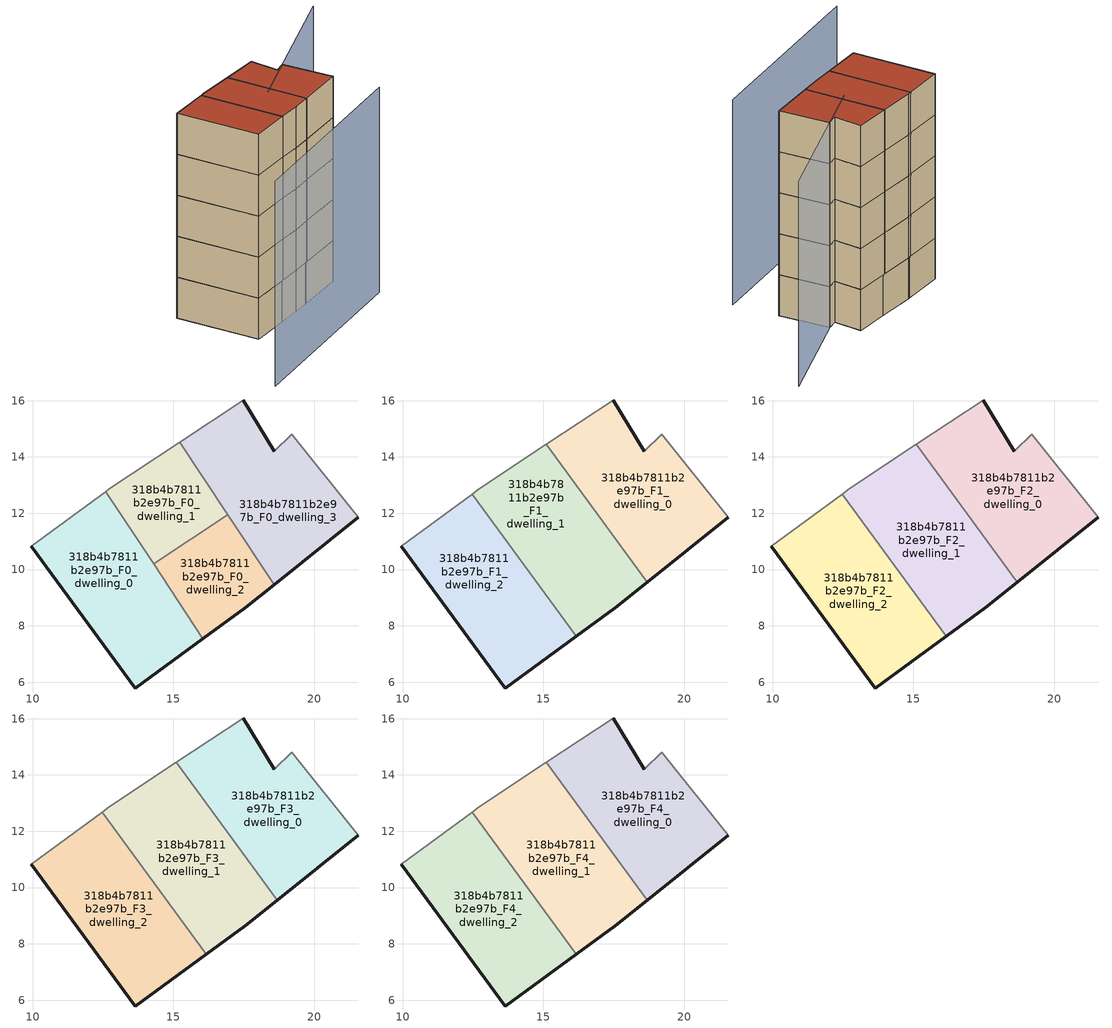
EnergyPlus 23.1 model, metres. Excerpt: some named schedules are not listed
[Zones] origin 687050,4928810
318b4b7811b2e97b_F0_dwelling_0
 floor ground (EU_floor_Construction): 16.05,7.55 12.59,12.77 9.95,10.83 13.64,5.79 z0
 wall outside (EU_wall_Construction): 16.05,7.55 13.64,5.79 9.95,10.83 z0:3
 wall adiabatic (EU_wall_Construction): 9.95,10.83 12.59,12.77 z0:3
 wall to 318b4b7811b2e97b_F0_dwelling_2 (EU_wall_Construction): 14.29,10.2 16.05,7.55 z0:3
 wall to 318b4b7811b2e97b_F0_dwelling_1 (EU_wall_Construction): 12.59,12.77 14.29,10.2 z0:3
318b4b7811b2e97b_F0_dwelling_1
 floor ground (EU_floor_Construction): 16.93,11.94 15.22,14.52 12.71,12.86 12.59,12.77 14.29,10.2 z0
 wall to 318b4b7811b2e97b_F0_dwelling_2 (EU_wall_Construction): 16.93,11.94 14.29,10.2 z0:3
 wall adiabatic (EU_wall_Construction): 12.59,12.77 12.71,12.86 15.22,14.52 z0:3
 wall to 318b4b7811b2e97b_F0_dwelling_3 (EU_wall_Construction): 15.22,14.52 16.93,11.94 z0:3
318b4b7811b2e97b_F0_dwelling_2
 floor ground (EU_floor_Construction): 17.55,8.64 18.57,9.46 16.93,11.94 14.29,10.2 16.05,7.55 z0
 wall outside (EU_wall_Construction): 18.57,9.46 17.55,8.64 16.05,7.55 z0:3
 wall to 318b4b7811b2e97b_F0_dwelling_3 (EU_wall_Construction): 16.93,11.94 18.57,9.46 z0:3
318b4b7811b2e97b_F0_dwelling_3
 floor ground (EU_floor_Construction): 21.56,11.85 19.19,14.81 18.58,14.2 17.48,16.02 15.22,14.52 18.57,9.46 z0
 wall outside (EU_wall_Construction): 21.56,11.85 18.57,9.46 / 17.48,16.02 18.58,14.2 z0:3
 wall adiabatic (EU_wall_Construction): 15.22,14.52 17.48,16.02 / 18.58,14.2 19.19,14.81 21.56,11.85 z0:3
318b4b7811b2e97b_F1_dwelling_0
 floor to 318b4b7811b2e97b_F0_dwelling_3 (EU_floor_Construction): 21.56,11.85 19.19,14.81 18.58,14.2 17.48,16.02 15.22,14.52 16.9,11.98 18.68,9.55 z3
 floor to 318b4b7811b2e97b_F0_dwelling_1 (EU_floor_Construction): 16.9,11.98 15.22,14.52 15.1,14.44 z3
 wall outside (EU_wall_Construction): 21.56,11.85 18.68,9.55 / 17.48,16.02 18.58,14.2 z3:6
 wall adiabatic (EU_wall_Construction): 15.1,14.44 17.48,16.02 / 18.58,14.2 19.19,14.81 21.56,11.85 z3:6
 wall to 318b4b7811b2e97b_F1_dwelling_1 (EU_wall_Construction): 18.68,9.55 15.1,14.44 z3:6
318b4b7811b2e97b_F1_dwelling_1
 floor to 318b4b7811b2e97b_F0_dwelling_1 (EU_floor_Construction): 16.93,11.94 16.91,11.98 15.1,14.44 12.71,12.86 12.59,12.77 14.29,10.2 z3
 floor to 318b4b7811b2e97b_F0_dwelling_2 (EU_floor_Construction): 17.55,8.64 18.57,9.46 16.93,11.94 14.29,10.2 14.32,10.16 16.16,7.64 z3
 floor to 318b4b7811b2e97b_F0_dwelling_0 (EU_floor_Construction): 14.32,10.16 12.59,12.77 12.47,12.68 z3
 floor to 318b4b7811b2e97b_F0_dwelling_3 (EU_floor_Construction): 18.68,9.55 16.91,11.98 18.57,9.46 z3
 wall outside (EU_wall_Construction): 18.68,9.55 17.55,8.64 16.16,7.64 z3:6
 wall adiabatic (EU_wall_Construction): 12.47,12.68 12.71,12.86 15.1,14.44 z3:6
 wall to 318b4b7811b2e97b_F1_dwelling_2 (EU_wall_Construction): 16.16,7.64 12.47,12.68 z3:6
318b4b7811b2e97b_F1_dwelling_2
 floor to 318b4b7811b2e97b_F0_dwelling_0 (EU_floor_Construction): 16.04,7.55 14.32,10.16 12.47,12.68 9.95,10.83 13.64,5.79 z3
 floor to 318b4b7811b2e97b_F0_dwelling_2 (EU_floor_Construction): 16.16,7.64 14.32,10.16 16.04,7.55 z3
 wall outside (EU_wall_Construction): 16.16,7.64 13.64,5.79 9.95,10.83 z3:6
 wall adiabatic (EU_wall_Construction): 9.95,10.83 12.47,12.68 z3:6
318b4b7811b2e97b_F2_dwelling_0
 floor to 318b4b7811b2e97b_F1_dwelling_0 (EU_floor_Construction): 21.56,11.85 19.19,14.81 18.58,14.2 17.48,16.02 15.1,14.44 18.68,9.55 z6
 wall outside (EU_wall_Construction): 21.56,11.85 18.68,9.55 / 17.48,16.02 18.58,14.2 z6:9
 wall adiabatic (EU_wall_Construction): 15.1,14.44 17.48,16.02 / 18.58,14.2 19.19,14.81 21.56,11.85 z6:9
 wall to 318b4b7811b2e97b_F2_dwelling_1 (EU_wall_Construction): 18.68,9.55 15.1,14.44 z6:9
318b4b7811b2e97b_F2_dwelling_1
 floor to 318b4b7811b2e97b_F1_dwelling_1 (EU_floor_Construction): 17.55,8.64 18.68,9.55 15.1,14.44 12.71,12.86 12.47,12.68 16.16,7.64 z6
 wall outside (EU_wall_Construction): 18.68,9.55 17.55,8.64 16.16,7.64 z6:9
 wall adiabatic (EU_wall_Construction): 12.47,12.68 12.71,12.86 15.1,14.44 z6:9
 wall to 318b4b7811b2e97b_F2_dwelling_2 (EU_wall_Construction): 16.16,7.64 12.47,12.68 z6:9
318b4b7811b2e97b_F2_dwelling_2
 floor to 318b4b7811b2e97b_F1_dwelling_2 (EU_floor_Construction): 16.16,7.64 12.47,12.68 9.95,10.83 13.64,5.79 z6
 wall outside (EU_wall_Construction): 16.16,7.64 13.64,5.79 9.95,10.83 z6:9
 wall adiabatic (EU_wall_Construction): 9.95,10.83 12.47,12.68 z6:9
318b4b7811b2e97b_F3_dwelling_0
 floor to 318b4b7811b2e97b_F2_dwelling_0 (EU_floor_Construction): 21.56,11.85 19.19,14.81 18.58,14.2 17.48,16.02 15.1,14.44 18.68,9.55 z9
 wall outside (EU_wall_Construction): 21.56,11.85 18.68,9.55 / 17.48,16.02 18.58,14.2 z9:12
 wall adiabatic (EU_wall_Construction): 15.1,14.44 17.48,16.02 / 18.58,14.2 19.19,14.81 21.56,11.85 z9:12
 wall to 318b4b7811b2e97b_F3_dwelling_1 (EU_wall_Construction): 18.68,9.55 15.1,14.44 z9:12
318b4b7811b2e97b_F3_dwelling_1
 floor to 318b4b7811b2e97b_F2_dwelling_1 (EU_floor_Construction): 17.55,8.64 18.68,9.55 15.1,14.44 12.71,12.86 12.47,12.68 16.16,7.64 z9
 wall outside (EU_wall_Construction): 18.68,9.55 17.55,8.64 16.16,7.64 z9:12
 wall adiabatic (EU_wall_Construction): 12.47,12.68 12.71,12.86 15.1,14.44 z9:12
 wall to 318b4b7811b2e97b_F3_dwelling_2 (EU_wall_Construction): 16.16,7.64 12.47,12.68 z9:12
318b4b7811b2e97b_F3_dwelling_2
 floor to 318b4b7811b2e97b_F2_dwelling_2 (EU_floor_Construction): 16.16,7.64 12.47,12.68 9.95,10.83 13.64,5.79 z9
 wall outside (EU_wall_Construction): 16.16,7.64 13.64,5.79 9.95,10.83 z9:12
 wall adiabatic (EU_wall_Construction): 9.95,10.83 12.47,12.68 z9:12
318b4b7811b2e97b_F4_dwelling_0
 floor to 318b4b7811b2e97b_F3_dwelling_0 (EU_floor_Construction): 21.56,11.85 19.19,14.81 18.58,14.2 17.48,16.02 15.1,14.44 18.68,9.55 z12
 wall outside (EU_wall_Construction): 21.56,11.85 18.68,9.55 / 17.48,16.02 18.58,14.2 z12:15
 wall adiabatic (EU_wall_Construction): 15.1,14.44 17.48,16.02 / 18.58,14.2 19.19,14.81 21.56,11.85 z12:15
 wall to 318b4b7811b2e97b_F4_dwelling_1 (EU_wall_Construction): 18.68,9.55 15.1,14.44 z12:15
 roof outside (EU_roof_Construction): 19.19,14.81 21.56,11.85 18.68,9.55 15.1,14.44 17.48,16.02 18.58,14.2 z15
318b4b7811b2e97b_F4_dwelling_1
 floor to 318b4b7811b2e97b_F3_dwelling_1 (EU_floor_Construction): 17.55,8.64 18.68,9.55 15.1,14.44 12.71,12.86 12.47,12.68 16.16,7.64 z12
 wall outside (EU_wall_Construction): 18.68,9.55 17.55,8.64 16.16,7.64 z12:15
 wall adiabatic (EU_wall_Construction): 12.47,12.68 12.71,12.86 15.1,14.44 z12:15
 wall to 318b4b7811b2e97b_F4_dwelling_2 (EU_wall_Construction): 16.16,7.64 12.47,12.68 z12:15
 roof outside (EU_roof_Construction): 15.1,14.44 18.68,9.55 17.55,8.64 16.16,7.64 12.47,12.68 12.71,12.86 z15
318b4b7811b2e97b_F4_dwelling_2
 floor to 318b4b7811b2e97b_F3_dwelling_2 (EU_floor_Construction): 16.16,7.64 12.47,12.68 9.95,10.83 13.64,5.79 z12
 wall outside (EU_wall_Construction): 16.16,7.64 13.64,5.79 9.95,10.83 z12:15
 wall adiabatic (EU_wall_Construction): 9.95,10.83 12.47,12.68 z12:15
 roof outside (EU_roof_Construction): 12.47,12.68 16.16,7.64 13.64,5.79 9.95,10.83 z15
shading: 11.89,-1.06 23.7,9.16 / 16.7,11.41 24.49,22.04 z0:15
[Building]
EU S2 Campaign: North Axis=0; Terrain=City; Solar Distribution=FullExterior
[Site:Location]
Bologna: Latitude=44.5; Longitude=11.25; Time Zone=1; Elevation=37
[SizingPeriod:WeatherFileDays]
AnnualSizingPeriod: Begin Month=1; Begin Day of Month=1; End Month=12; End Day of Month=31; Day of Week for Start Day=Monday; Use Weather File Daylight Saving Period=No; Use Weather File Rain and Snow Indicators=No
[MATERIAL]
EU_InternalMass_Material: Roughness=MediumRough; Thickness=0.1; Conductivity=1; Density=1800; Specific Heat=900; Thermal Absorptance=0.9; Solar Absorptance=0.7; Visible Absorptance=0.7
[MATERIAL:NOMASS] Roughness=MediumRough; Thermal Absorptance=0.9; Solar Absorptance=0.7; Visible Absorptance=0.7
Name | Thermal Resistance
EU_wall_NoMass | 0.905828
EU_roof_NoMass | 0.37593
EU_floor_NoMass | 0.67114
[CONSTRUCTION]
EU_wall_Construction: EU_wall_NoMass
EU_roof_Construction: EU_roof_NoMass
EU_floor_Construction: EU_floor_NoMass
EU_InternalMass_Construction: EU_InternalMass_Material
[ZONE] Type=1; Multiplier=1; Ceiling Height=autocalculate; Floor Area=autocalculate; Part of Total Floor Area=Yes
Name | Volume
318b4b7811b2e97b_F0_dwelling_0 | 58.6882
318b4b7811b2e97b_F1_dwelling_0; 318b4b7811b2e97b_F2_dwelling_0; 318b4b7811b2e97b_F3_dwelling_0; 318b4b7811b2e97b_F4_dwelling_0 | 58.6948
318b4b7811b2e97b_F0_dwelling_1 | 29.354
318b4b7811b2e97b_F1_dwelling_1; 318b4b7811b2e97b_F2_dwelling_1; 318b4b7811b2e97b_F3_dwelling_1; 318b4b7811b2e97b_F4_dwelling_1 | 58.6831
318b4b7811b2e97b_F0_dwelling_2 | 29.3459
318b4b7811b2e97b_F1_dwelling_2; 318b4b7811b2e97b_F2_dwelling_2; 318b4b7811b2e97b_F3_dwelling_2; 318b4b7811b2e97b_F4_dwelling_2 | 58.6875
318b4b7811b2e97b_F0_dwelling_3 | 58.6794
[INTERNALMASS] Construction=EU_InternalMass_Construction
Name | Zone or ZoneList | Surface Area
318b4b7811b2e97b_F0_dwelling_0_EU_InternalMass | 318b4b7811b2e97b_F0_dwelling_0 | 19.5624
318b4b7811b2e97b_F0_dwelling_1_EU_InternalMass | 318b4b7811b2e97b_F0_dwelling_1 | 9.78482
318b4b7811b2e97b_F0_dwelling_2_EU_InternalMass | 318b4b7811b2e97b_F0_dwelling_2 | 9.78214
318b4b7811b2e97b_F0_dwelling_3_EU_InternalMass | 318b4b7811b2e97b_F0_dwelling_3 | 19.5597
318b4b7811b2e97b_F1_dwelling_0_EU_InternalMass | 318b4b7811b2e97b_F1_dwelling_0 | 19.5648
318b4b7811b2e97b_F1_dwelling_1_EU_InternalMass | 318b4b7811b2e97b_F1_dwelling_1 | 19.5611
318b4b7811b2e97b_F1_dwelling_2_EU_InternalMass | 318b4b7811b2e97b_F1_dwelling_2 | 19.5624
318b4b7811b2e97b_F2_dwelling_0_EU_InternalMass | 318b4b7811b2e97b_F2_dwelling_0 | 19.5648
318b4b7811b2e97b_F2_dwelling_1_EU_InternalMass | 318b4b7811b2e97b_F2_dwelling_1 | 19.5611
318b4b7811b2e97b_F2_dwelling_2_EU_InternalMass | 318b4b7811b2e97b_F2_dwelling_2 | 19.5624
318b4b7811b2e97b_F3_dwelling_0_EU_InternalMass | 318b4b7811b2e97b_F3_dwelling_0 | 19.5648
318b4b7811b2e97b_F3_dwelling_1_EU_InternalMass | 318b4b7811b2e97b_F3_dwelling_1 | 19.5611
318b4b7811b2e97b_F3_dwelling_2_EU_InternalMass | 318b4b7811b2e97b_F3_dwelling_2 | 19.5624
318b4b7811b2e97b_F4_dwelling_0_EU_InternalMass | 318b4b7811b2e97b_F4_dwelling_0 | 19.5648
318b4b7811b2e97b_F4_dwelling_1_EU_InternalMass | 318b4b7811b2e97b_F4_dwelling_1 | 19.5611
318b4b7811b2e97b_F4_dwelling_2_EU_InternalMass | 318b4b7811b2e97b_F4_dwelling_2 | 19.5624
[OTHEREQUIPMENT] Fuel Type=Electricity; Design Level Calculation Method=Watts/Area; Power per Zone Floor Area=1; Fraction Latent=0; Fraction Radiant=0; Fraction Lost=0; Carbon Dioxide Generation Rate=0; EndUse Subcategory=EU_Step8_InternalGains
Name | Zone or ZoneList or Space or SpaceList | Schedule
EU_Step8_InternalGain_318b4b7811b2e97b_F0_dwelling_0_f000 | 318b4b7811b2e97b_F0_dwelling_0 | EU_Step8_GainSchedule_318b4b7811b2e97b_F0_dwelling_0_f000
EU_Step8_InternalGain_318b4b7811b2e97b_F0_dwelling_1_f000 | 318b4b7811b2e97b_F0_dwelling_1 | EU_Step8_GainSchedule_318b4b7811b2e97b_F0_dwelling_1_f000
EU_Step8_InternalGain_318b4b7811b2e97b_F0_dwelling_2_f000 | 318b4b7811b2e97b_F0_dwelling_2 | EU_Step8_GainSchedule_318b4b7811b2e97b_F0_dwelling_2_f000
EU_Step8_InternalGain_318b4b7811b2e97b_F0_dwelling_3_f000 | 318b4b7811b2e97b_F0_dwelling_3 | EU_Step8_GainSchedule_318b4b7811b2e97b_F0_dwelling_3_f000
EU_Step8_InternalGain_318b4b7811b2e97b_F1_dwelling_0_f000 | 318b4b7811b2e97b_F1_dwelling_0 | EU_Step8_GainSchedule_318b4b7811b2e97b_F1_dwelling_0_f000
EU_Step8_InternalGain_318b4b7811b2e97b_F1_dwelling_1_f000 | 318b4b7811b2e97b_F1_dwelling_1 | EU_Step8_GainSchedule_318b4b7811b2e97b_F1_dwelling_1_f000
EU_Step8_InternalGain_318b4b7811b2e97b_F1_dwelling_2_f000 | 318b4b7811b2e97b_F1_dwelling_2 | EU_Step8_GainSchedule_318b4b7811b2e97b_F1_dwelling_2_f000
EU_Step8_InternalGain_318b4b7811b2e97b_F2_dwelling_0_f000 | 318b4b7811b2e97b_F2_dwelling_0 | EU_Step8_GainSchedule_318b4b7811b2e97b_F2_dwelling_0_f000
EU_Step8_InternalGain_318b4b7811b2e97b_F2_dwelling_1_f000 | 318b4b7811b2e97b_F2_dwelling_1 | EU_Step8_GainSchedule_318b4b7811b2e97b_F2_dwelling_1_f000
EU_Step8_InternalGain_318b4b7811b2e97b_F2_dwelling_2_f000 | 318b4b7811b2e97b_F2_dwelling_2 | EU_Step8_GainSchedule_318b4b7811b2e97b_F2_dwelling_2_f000
EU_Step8_InternalGain_318b4b7811b2e97b_F3_dwelling_0_f000 | 318b4b7811b2e97b_F3_dwelling_0 | EU_Step8_GainSchedule_318b4b7811b2e97b_F3_dwelling_0_f000
EU_Step8_InternalGain_318b4b7811b2e97b_F3_dwelling_1_f000 | 318b4b7811b2e97b_F3_dwelling_1 | EU_Step8_GainSchedule_318b4b7811b2e97b_F3_dwelling_1_f000
EU_Step8_InternalGain_318b4b7811b2e97b_F3_dwelling_2_f000 | 318b4b7811b2e97b_F3_dwelling_2 | EU_Step8_GainSchedule_318b4b7811b2e97b_F3_dwelling_2_f000
EU_Step8_InternalGain_318b4b7811b2e97b_F4_dwelling_0_f000 | 318b4b7811b2e97b_F4_dwelling_0 | EU_Step8_GainSchedule_318b4b7811b2e97b_F4_dwelling_0_f000
EU_Step8_InternalGain_318b4b7811b2e97b_F4_dwelling_1_f000 | 318b4b7811b2e97b_F4_dwelling_1 | EU_Step8_GainSchedule_318b4b7811b2e97b_F4_dwelling_1_f000
EU_Step8_InternalGain_318b4b7811b2e97b_F4_dwelling_2_f000 | 318b4b7811b2e97b_F4_dwelling_2 | EU_Step8_GainSchedule_318b4b7811b2e97b_F4_dwelling_2_f000
[ZONEVENTILATION:DESIGNFLOWRATE] Schedule=EU_AlwaysOn; Design Flow Rate Calculation Method=AirChanges/Hour; Air Changes per Hour=0.73129; Ventilation Type=Natural; Fan Pressure Rise=0; Fan Total Efficiency=1; Constant Term Coefficient=1; Temperature Term Coefficient=0; Velocity Term Coefficient=0; Velocity Squared Term Coefficient=0; Minimum Indoor Temperature=-100; Maximum Indoor Temperature=100; Delta Temperature=-100; Minimum Outdoor Temperature=-100; Maximum Outdoor Temperature=100; Maximum Wind Speed=40
Name | Zone or ZoneList or Space or SpaceList
EU_ConstantAir_318b4b7811b2e97b_F0_dwelling_0 | 318b4b7811b2e97b_F0_dwelling_0
EU_ConstantAir_318b4b7811b2e97b_F0_dwelling_1 | 318b4b7811b2e97b_F0_dwelling_1
EU_ConstantAir_318b4b7811b2e97b_F0_dwelling_2 | 318b4b7811b2e97b_F0_dwelling_2
EU_ConstantAir_318b4b7811b2e97b_F0_dwelling_3 | 318b4b7811b2e97b_F0_dwelling_3
EU_ConstantAir_318b4b7811b2e97b_F1_dwelling_0 | 318b4b7811b2e97b_F1_dwelling_0
EU_ConstantAir_318b4b7811b2e97b_F1_dwelling_1 | 318b4b7811b2e97b_F1_dwelling_1
EU_ConstantAir_318b4b7811b2e97b_F1_dwelling_2 | 318b4b7811b2e97b_F1_dwelling_2
EU_ConstantAir_318b4b7811b2e97b_F2_dwelling_0 | 318b4b7811b2e97b_F2_dwelling_0
EU_ConstantAir_318b4b7811b2e97b_F2_dwelling_1 | 318b4b7811b2e97b_F2_dwelling_1
EU_ConstantAir_318b4b7811b2e97b_F2_dwelling_2 | 318b4b7811b2e97b_F2_dwelling_2
EU_ConstantAir_318b4b7811b2e97b_F3_dwelling_0 | 318b4b7811b2e97b_F3_dwelling_0
EU_ConstantAir_318b4b7811b2e97b_F3_dwelling_1 | 318b4b7811b2e97b_F3_dwelling_1
EU_ConstantAir_318b4b7811b2e97b_F3_dwelling_2 | 318b4b7811b2e97b_F3_dwelling_2
EU_ConstantAir_318b4b7811b2e97b_F4_dwelling_0 | 318b4b7811b2e97b_F4_dwelling_0
EU_ConstantAir_318b4b7811b2e97b_F4_dwelling_1 | 318b4b7811b2e97b_F4_dwelling_1
EU_ConstantAir_318b4b7811b2e97b_F4_dwelling_2 | 318b4b7811b2e97b_F4_dwelling_2
[HVACTEMPLATE:THERMOSTAT] Constant Heating Setpoint=20; Constant Cooling Setpoint=50
EU_HeatOnly_318b4b7811b2e97b_F0_dwelling_0; EU_HeatOnly_318b4b7811b2e97b_F0_dwelling_1; EU_HeatOnly_318b4b7811b2e97b_F0_dwelling_2; EU_HeatOnly_318b4b7811b2e97b_F0_dwelling_3; EU_HeatOnly_318b4b7811b2e97b_F1_dwelling_0; EU_HeatOnly_318b4b7811b2e97b_F1_dwelling_1; EU_HeatOnly_318b4b7811b2e97b_F1_dwelling_2; EU_HeatOnly_318b4b7811b2e97b_F2_dwelling_0; EU_HeatOnly_318b4b7811b2e97b_F2_dwelling_1; EU_HeatOnly_318b4b7811b2e97b_F2_dwelling_2; EU_HeatOnly_318b4b7811b2e97b_F3_dwelling_0; EU_HeatOnly_318b4b7811b2e97b_F3_dwelling_1; EU_HeatOnly_318b4b7811b2e97b_F3_dwelling_2; EU_HeatOnly_318b4b7811b2e97b_F4_dwelling_0; EU_HeatOnly_318b4b7811b2e97b_F4_dwelling_1; EU_HeatOnly_318b4b7811b2e97b_F4_dwelling_2
[HVACTEMPLATE:ZONE:IDEALLOADSAIRSYSTEM] System Availability Schedule=EU_AlwaysOn; Maximum Heating Supply Air Temperature=50; Minimum Cooling Supply Air Temperature=13; Maximum Heating Supply Air Humidity Ratio=0.0156; Minimum Cooling Supply Air Humidity Ratio=0.0077; Heating Limit=NoLimit; Cooling Limit=NoLimit; Heating Availability Schedule=EU_AlwaysOn; Cooling Availability Schedule=EU_CoolingOff; Dehumidification Control Type=ConstantSensibleHeatRatio; Cooling Sensible Heat Ratio=0.7; Dehumidification Setpoint=60; Humidification Control Type=None; Humidification Setpoint=30; Outdoor Air Method=None; Outdoor Air Flow Rate per Person=0.00944; Outdoor Air Flow Rate per Zone Floor Area=0; Outdoor Air Flow Rate per Zone=0; Demand Controlled Ventilation Type=None; Outdoor Air Economizer Type=NoEconomizer; Heat Recovery Type=None; Sensible Heat Recovery Effectiveness=0.7; Latent Heat Recovery Effectiveness=0.65
Name | Template Thermostat
318b4b7811b2e97b_F0_dwelling_0 | EU_HeatOnly_318b4b7811b2e97b_F0_dwelling_0
318b4b7811b2e97b_F0_dwelling_1 | EU_HeatOnly_318b4b7811b2e97b_F0_dwelling_1
318b4b7811b2e97b_F0_dwelling_2 | EU_HeatOnly_318b4b7811b2e97b_F0_dwelling_2
318b4b7811b2e97b_F0_dwelling_3 | EU_HeatOnly_318b4b7811b2e97b_F0_dwelling_3
318b4b7811b2e97b_F1_dwelling_0 | EU_HeatOnly_318b4b7811b2e97b_F1_dwelling_0
318b4b7811b2e97b_F1_dwelling_1 | EU_HeatOnly_318b4b7811b2e97b_F1_dwelling_1
318b4b7811b2e97b_F1_dwelling_2 | EU_HeatOnly_318b4b7811b2e97b_F1_dwelling_2
318b4b7811b2e97b_F2_dwelling_0 | EU_HeatOnly_318b4b7811b2e97b_F2_dwelling_0
318b4b7811b2e97b_F2_dwelling_1 | EU_HeatOnly_318b4b7811b2e97b_F2_dwelling_1
318b4b7811b2e97b_F2_dwelling_2 | EU_HeatOnly_318b4b7811b2e97b_F2_dwelling_2
318b4b7811b2e97b_F3_dwelling_0 | EU_HeatOnly_318b4b7811b2e97b_F3_dwelling_0
318b4b7811b2e97b_F3_dwelling_1 | EU_HeatOnly_318b4b7811b2e97b_F3_dwelling_1
